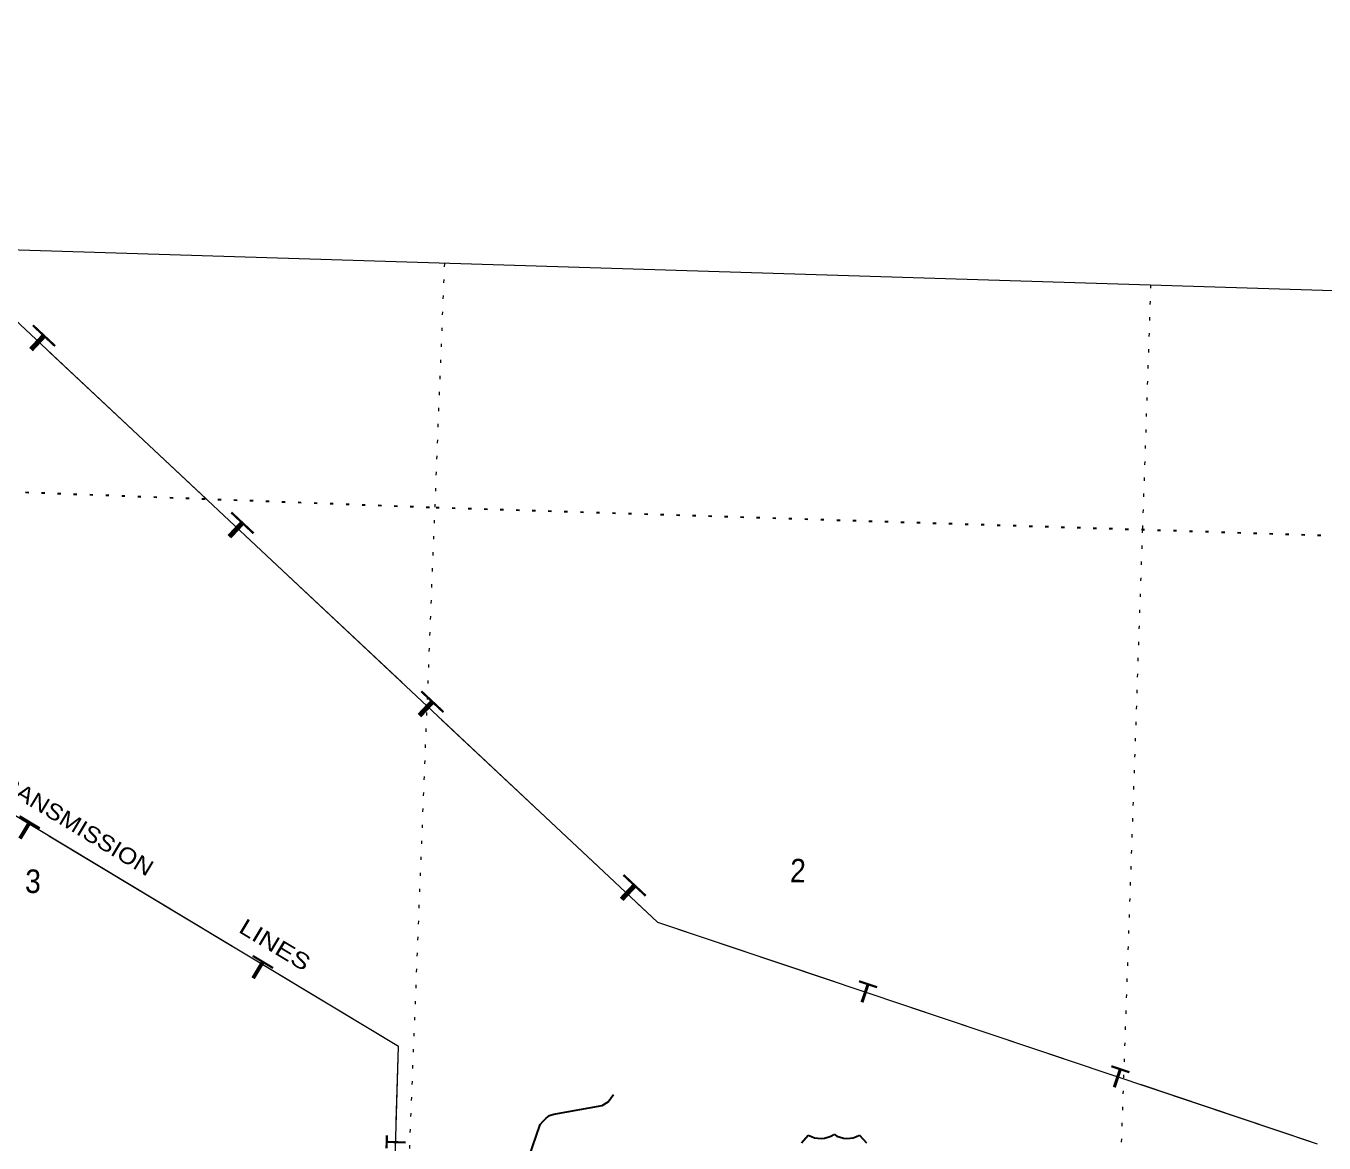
# Model space of a CAD drawing. Header units: feet. Extents: x -757852 to -501257, y -360805 to -170898.
# Drawn here: x -699044 to -689330, y -179253 to -170898 of the extents above; entities that cross this region are included whole.
import ezdxf
from ezdxf.enums import TextEntityAlignment as Align

# ---------------------------------------------------------------- set-up
doc = ezdxf.new("R2010")
doc.units = ezdxf.units.FT
doc.header["$LTSCALE"] = 80
doc.linetypes.add('DOTTED', pattern=[1.5, 0.3, -1.2])
for name, color, linetype, lineweight in [('16', 7, 'Continuous', 25), ('29', 7, 'Continuous', 25), ('4', 7, 'Continuous', 13), ('46', 7, 'Continuous', 13), ('6', 7, 'DOTTED', 25), ('7', 7, 'DOTTED', 13)]:
    doc.layers.add(name, color=color, linetype=linetype, lineweight=lineweight)

msp = doc.modelspace()

# ---------------------------------------------------------------- linework, layer by layer
at = {"layer": '16'}
for p, q in [((-693240.79, -179252.83), (-693189.48, -179194.07)), ((-692997.72, -179188.1), (-692998, -179188.3)), ((-692805.63, -179193.98), (-692754.24, -179252.83))]:
    msp.add_line(p, q, dxfattribs=at)
for centre, radius, start, end in [((-693098.4, -179036.41), 182.07, 239.97227, 303.45418), ((-692896.62, -179036.91), 181.52, 236.33975, 300.08743), ((-692896.63, -179036.41), 182.07, 236.54582, 236.59441)]:
    msp.add_arc(centre, radius, start, end, dxfattribs=at)
at = {"layer": '29'}
msp.add_lwpolyline([(-695279.68, -179362.32), (-695197.02, -179114.17), (-695174.1, -179088.85), (-695151.78, -179066.52), (-695126.27, -179047.37), (-695093.13, -179037.84), (-694732.39, -178972.51), (-694686.17, -178945.28), (-694648.46, -178889.77)], dxfattribs=at)
at = {"layer": '4'}
msp.add_lwpolyline([(-751809.62, -170897.83), (-720494.9, -171910.43), (-689178.81, -172879.95), (-657861.41, -173806.4), (-626542.79, -174689.77), (-595222.97, -175530.05), (-563902.02, -176327.26), (-532580.01, -177081.38), (-501256.99, -177792.41), (-505285.46, -360804.74), (-536860.21, -360087.99), (-568433.95, -359327.81), (-600006.62, -358524.19), (-631578.15, -357677.16), (-663148.48, -356786.69), (-694717.56, -355852.8), (-726285.32, -354875.48), (-757851.71, -353854.74)], close=True, dxfattribs=at)
msp.add_lwpolyline([(-751809.62, -170897.83), (-720494.9, -171910.43), (-689178.81, -172879.95), (-657861.41, -173806.4), (-626542.79, -174689.77), (-595222.97, -175530.05), (-563902.02, -176327.26), (-532580.01, -177081.38), (-501256.99, -177792.41), (-505285.46, -360804.74), (-536860.21, -360087.99), (-568433.95, -359327.81), (-600006.62, -358524.19), (-631578.15, -357677.16), (-663148.48, -356786.69), (-694717.56, -355852.8), (-726285.32, -354875.48), (-757851.71, -353854.74)], close=True, dxfattribs=at)
at = {"layer": '46'}
for p, q in [((-698867.98, -173336.45), (-697695.34, -174435.57)), ((-697402.18, -174710.36), (-696229.56, -175809.48)), ((-695936.4, -176084.26), (-694763.8, -177183.39)), ((-697494.81, -177785.89), (-698871.96, -176957.36)), ((-692611.47, -178173.4), (-691087.85, -178684.87)), ((-690706.95, -178812.75), (-689430.51, -179241.25))]:
    msp.add_line(p, q, dxfattribs=at)
for points in [[(-699796.8, -172569.7), (-699127.75, -173092.97), (-694319.21, -177600.13), (-689380.48, -179258.05)], [(-689823.34, -193394.19), (-690705.55, -192921.14), (-691530.66, -192250.13), (-692217.06, -191574.53), (-692956.72, -191266.13), (-692581.66, -189088.42), (-692736.58, -185592.48), (-693666.93, -182830.39), (-694400.9, -181881.69), (-696302.58, -180138.65), (-696256.98, -178530.61), (-701225.84, -175541.24), (-702847.88, -175492.93), (-704947, -174665.46), (-708101.59, -174113.99), (-712435.14, -177239.21), (-712315.73, -177121.32), (-713370.08, -178337.87), (-714521.83, -178774.62)], [(-694470.66, -177458.17), (-694319.21, -177600.13), (-692992.38, -178045.53)], [(-696272.99, -179094.76), (-696257, -178530.62), (-697150.52, -177993.03)]]:
    msp.add_lwpolyline(points, dxfattribs=at)
at = {"layer": '6'}
for p, q in [((-711758.11, -173915.35), (-695974.82, -174499.01)), ((-695974.82, -174499.01), (-689234.21, -174710.31))]:
    msp.add_line(p, q, dxfattribs=at)
at = {"layer": '7'}
for p, q in [((-695913.19, -172675.09), (-696194.41, -179785.32)), ((-690627.83, -172836.04), (-690689.32, -174664.7)), ((-690689.32, -174664.7), (-690871.68, -179953.61))]:
    msp.add_line(p, q, dxfattribs=at)

# ---------------------------------------------------------------- texts
at = {"layer": '46'}
for rotation, width, p in [(316.854, 2, (-699006.28, -173318.46)), (316.853, 2, (-697521.77, -174718.3)), (316.853, 2, (-696099.68, -176056.17)), (328.968, 1.55, (-699088.94, -176975.67)), (316.852, 2, (-694586.38, -177430.32)), (328.968, 1.55, (-697344.27, -178020.47)), (341.444, 1.25, (-692787.67, -178200.16)), (341.443, 1.25, (-690899.74, -178836.03)), (88.375, 0.85, (-696202.07, -179248.68))]:
    msp.add_text('T', height=150.7, rotation=rotation, dxfattribs=dict(at, width=width)).set_placement(p, align=Align.CENTER)
for s, rotation, width, p in [('TRANSMISSION', 328.968, 1.15, (-699345.97, -176535.16)), ('LINES', 328.967, 1.25, (-697460.76, -177671.36))]:
    msp.add_text(s, height=120.5, rotation=rotation, dxfattribs=dict(at, width=width)).set_placement(p)
at = {"layer": '7', "width": 0.9}
for s, rotation, p in [('2', 358.575, (-693327.87, -177301.68)), ('3', 358.577, (-699052.28, -177381.38))]:
    msp.add_text(s, height=175.8, rotation=rotation, dxfattribs=at).set_placement(p)

doc.saveas('drawing.dxf')
